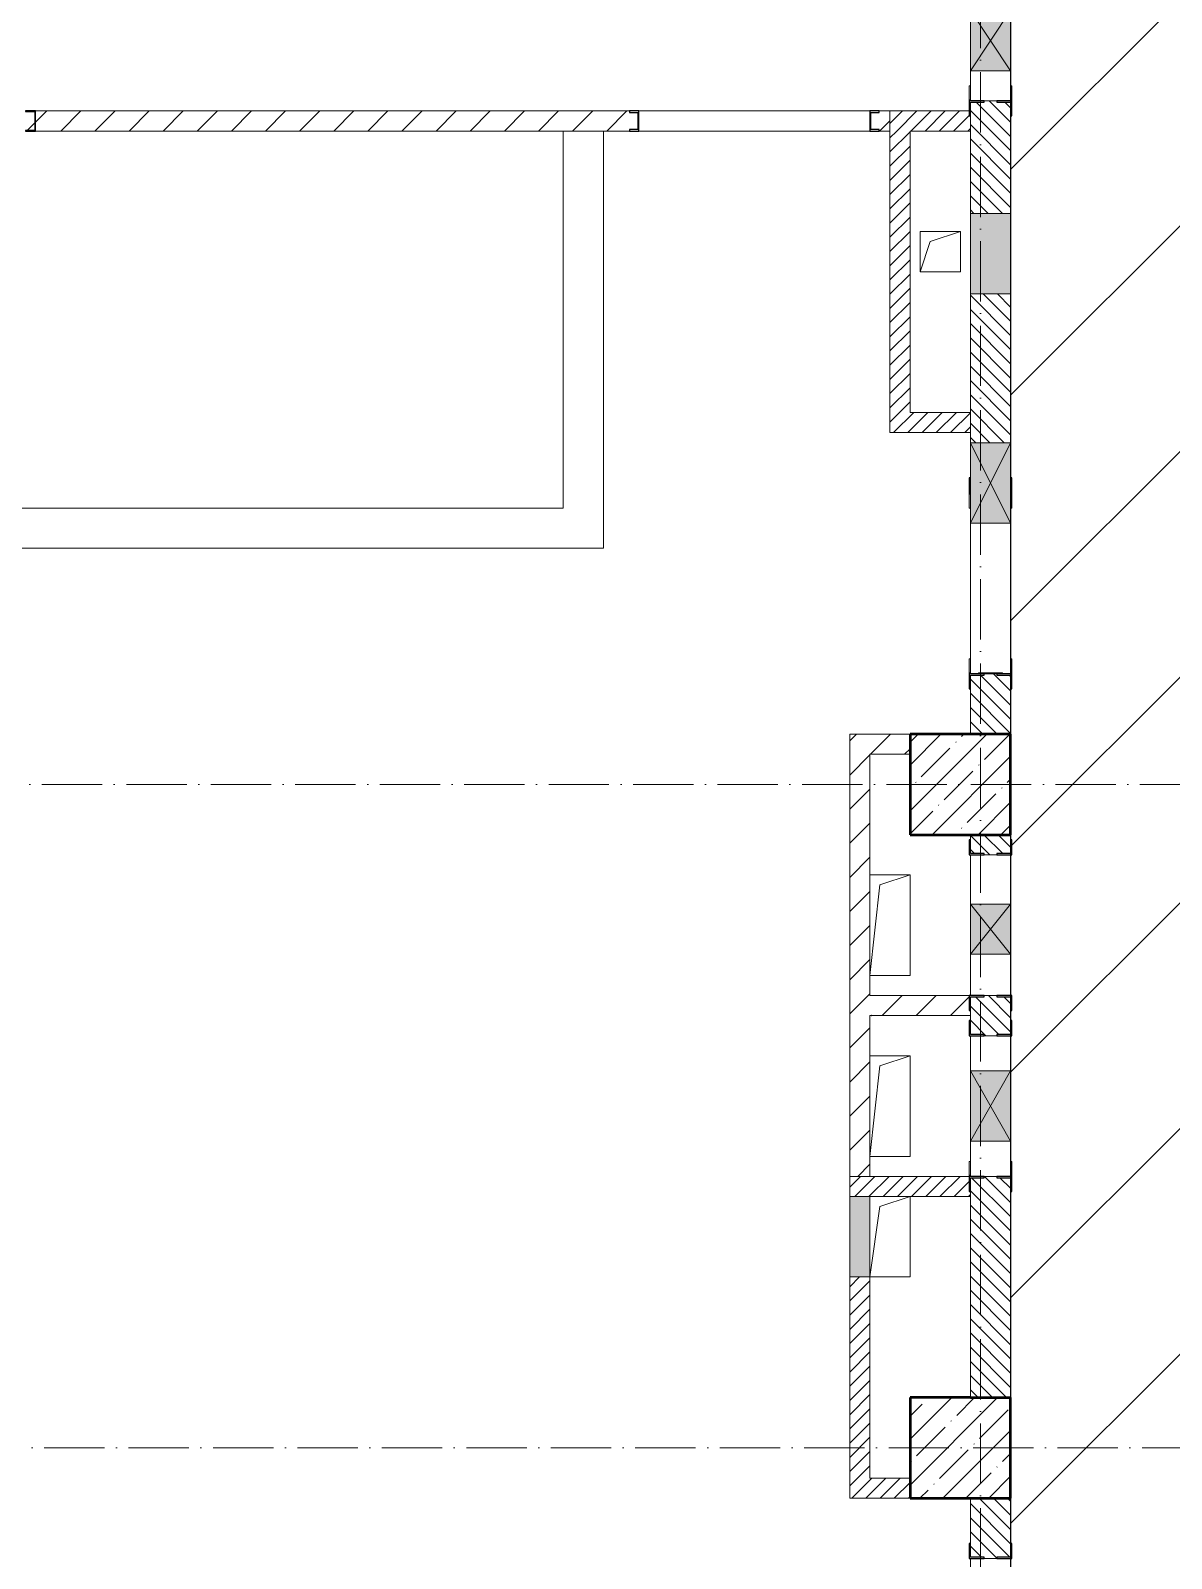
# Model space of a CAD drawing. Header units: millimetres. Extents: x 35697 to 388678, y -91946 to 171347.
# Drawn here: x 284496 to 290171, y -73232 to -65632 of the extents above; entities that cross this region are included whole.
import ezdxf

# ---------------------------------------------------------------- set-up
doc = ezdxf.new("R2010")
doc.units = ezdxf.units.MM
doc.linetypes.add('50_200_ШТРИХ_1Т_ш5_п1_п1_', pattern=[700, 500, -100, 0, -100])
for name, color, linetype, lineweight in [('2.1) ПГП окна 2.8 м', 5, 'Continuous', 30), ('A-DETL-GENF-OTLN', 7, 'Continuous', 9), ('A-FLOR-____-OTLN', 7, 'Continuous', 9), ('A-GENM-____-MCUT', 7, 'Continuous', 25), ('A-GENM-____-OTLN', 7, 'Continuous', 9), ('A-GENM-____-OTLN-1', 7, 'Continuous', 25), ('A-GLAZ-____-OTLN', 7, 'Continuous', 9), ('A-WALL-____-MCUT-2', 7, 'Continuous', 50), ('A-WALL-____-MCUT-3', 7, 'Continuous', 9), ('A-WALL-____-PATT-1', 7, 'Continuous', 9), ('A-WALL-FNSH-MCUT-1', 7, 'Continuous', 9), ('I-WALL-____-OTLN', 7, 'Continuous', 9), ('S-COLS-____-MCUT', 7, 'Continuous', 50), ('S-COLS-____-OTLN', 7, 'Continuous', 9), ('S-GRID-____-OTLN-1', 7, '50_200_ШТРИХ_1Т_ш5_п1_п1_', 9), ('стяжа', 7, 'Continuous', 30)]:
    doc.layers.add(name, color=color, linetype=linetype, lineweight=lineweight)
pattern_1 = [(135, (283770.707, -86863.456), (-35.35534, -35.35534), [])]
pattern_2 = [(45, (283770.71, -86863.46), (-84.8528, 84.8528), [])]
pattern_3 = [(45, (283770.707, -86863.456), (-35.35534, 35.35534), [])]

# ---------------------------------------------------------------- blocks, each defined once
blk = doc.blocks.new('BSC_Колонна _Прямоугольная - 500х500-V52-АР1_План отверстий 3 этажа в осях 1-64_А-ГГ')
at = {"layer": 'S-COLS-____-OTLN'}
h = blk.add_hatch(dxfattribs=at)
h.set_pattern_fill('FP_89', color=256, style=0, pattern_type=2)
h.set_pattern_definition([(45, (-5350, -17481.04), (-114.0493, 114.0493), []), (45, (-5235.95, -17481.04), (-114.0493, 114.0493), [201.613, -40.323, 3.353, -36.97])])
h.paths.add_polyline_path([(-250, -250), (250, -250), (250, 250), (-250, 250)], flags=0)
at = {"layer": 'S-COLS-____-MCUT'}
for p, q in [((250, 250), (-250, 250)), ((-250, 250), (-250, -250)), ((250, -250), (250, 250)), ((-250, -250), (250, -250))]:
    blk.add_line(p, q, dxfattribs=at)
blk = doc.blocks.new('154_Стойка_СКБ_Швеллер - СМ-2180_100-28318692-АР1_План отверстий 3 этажа в осях 1-64_А-ГГ')
at = {"layer": 'A-GENM-____-MCUT'}
for p, q in [((171, 50), (125, 50)), ((125, 50), (125, -50)), ((129.5, 42.4), (171, 42.4)), ((129.5, -42.4), (129.5, 42.4)), ((171, 42.4), (171, 50)), ((125, -50), (171, -50)), ((171, -42.4), (129.5, -42.4)), ((171, -50), (171, -42.4))]:
    blk.add_line(p, q, dxfattribs=at)
blk = doc.blocks.new('154_Фахверк_СКБ_Швеллер - Тип_100_3960-28318856-АР1_План отверстий 3 этажа в осях 1-64_А-ГГ')
at = {"layer": 'A-GENM-____-MCUT'}
for p, q in [((175, 50), (125, 50)), ((125, 50), (125, -50)), ((128, 47), (175, 47)), ((128, -47), (128, 47)), ((175, 47), (175, 50)), ((125, -50), (175, -50)), ((175, -47), (128, -47)), ((175, -50), (175, -47))]:
    blk.add_line(p, q, dxfattribs=at)
blk = doc.blocks.new('154_Стойка_СКБ_Уголок - СМ-2180_200-28268025-АР1_План отверстий 3 этажа в осях 1-64_А-ГГ')
at = {"layer": 'A-GENM-____-MCUT'}
for p, q in [((125, 156), (125, 81)), ((200, 156), (125, 156)), ((200, 150), (200, 156)), ((125, 81), (131, 81)), ((131, 81), (131, 150)), ((131, 150), (200, 150)), ((131, 19), (125, 19)), ((125, 19), (125, -56)), ((131, -50), (131, 19)), ((125, -56), (200, -56)), ((200, -50), (131, -50)), ((200, -56), (200, -50))]:
    blk.add_line(p, q, dxfattribs=at)
blk = doc.blocks.new('Фахверк_СКБ_Уголок - 200_3960_зеркало-28268689-АР1_План отверстий 3 этажа в осях 1-64_А-ГГ')
at = {"layer": 'A-GENM-____-MCUT'}
for p, q in [((200, 156), (125, 156)), ((125, 156), (125, 81)), ((200, 150), (200, 156)), ((125, 81), (131, 81)), ((131, 81), (131, 150)), ((131, 150), (200, 150)), ((131, 19), (125, 19)), ((125, 19), (125, -56)), ((131, -50), (131, 19)), ((125, -56), (200, -56)), ((200, -50), (131, -50)), ((200, -56), (200, -50))]:
    blk.add_line(p, q, dxfattribs=at)
blk = doc.blocks.new('Фахверк_СКБ_Уголок - 200_3960-28268576-АР1_План отверстий 3 этажа в осях 1-64_А-ГГ')
at = {"layer": 'A-GENM-____-MCUT'}
for p, q in [((200, 156), (125, 156)), ((125, 156), (125, 81)), ((200, 150), (200, 156)), ((125, 81), (131, 81)), ((131, 81), (131, 150)), ((131, 150), (200, 150)), ((131, 19), (125, 19)), ((125, 19), (125, -56)), ((131, -50), (131, 19)), ((125, -56), (200, -56)), ((200, -50), (131, -50)), ((200, -56), (200, -50))]:
    blk.add_line(p, q, dxfattribs=at)
blk = doc.blocks.new('Стойка_Влож_Уголок_Опорный - Уголок-28213941-АР1_План отверстий 3 этажа в осях 1-64_А-ГГ')
at = {"layer": 'A-GENM-____-OTLN'}
for p, q in [((-212, -6), (-212, 0)), ((0, 0), (0, -6)), ((-212, -75), (-212, -6)), ((-212, -6), (-206, -6)), ((-212, -75), (-206, -75)), ((-6, -6), (0, -6)), ((-6, -75), (0, -75)), ((0, -6), (0, -75))]:
    blk.add_line(p, q, dxfattribs=at)
blk = doc.blocks.new('154_Стойка_СКБ_Уголок - СМ-2480_200-28346303-АР1_План отверстий 3 этажа в осях 1-64_А-ГГ')
at = {"layer": 'A-GENM-____-MCUT'}
for p, q in [((125, 156), (125, 81)), ((200, 156), (125, 156)), ((200, 150), (200, 156)), ((125, 81), (131, 81)), ((131, 81), (131, 150)), ((131, 150), (200, 150)), ((131, 19), (125, 19)), ((125, 19), (125, -56)), ((131, -50), (131, 19)), ((125, -56), (200, -56)), ((200, -50), (131, -50)), ((200, -56), (200, -50))]:
    blk.add_line(p, q, dxfattribs=at)
blk = doc.blocks.new('Стойка_Влож_Полоса боковая - Полоса-28213942-АР1_План отверстий 3 этажа в осях 1-64_А-ГГ')
at = {"layer": 'A-GENM-____-OTLN'}
for p, q in [((-5, 60), (0, 60)), ((-5, -60), (-5, 60)), ((0, 31), (0, -31)), ((0, -60), (-5, -60))]:
    blk.add_line(p, q, dxfattribs=at)
blk = doc.blocks.new('154_Стойка_СКБ_Уголок - СМ-2480_200-V164-АР1_План отверстий 3 этажа в осях 1-64_А-ГГ')
at = {"layer": 'A-GENM-____-MCUT'}
for p, q in [((125, 156), (125, 150)), ((200, 156), (125, 156)), ((200, 150), (200, 156)), ((125, -50), (125, -56)), ((125, -56), (200, -56)), ((200, -56), (200, -50))]:
    blk.add_line(p, q, dxfattribs=at)
blk = doc.blocks.new('Фахверк_СКБ_Уголок - 200_3550-28267367-АР1_План отверстий 3 этажа в осях 1-64_А-ГГ')
at = {"layer": 'A-GENM-____-MCUT'}
for p, q in [((200, 156), (125, 156)), ((125, 156), (125, 81)), ((200, 150), (200, 156)), ((125, 81), (131, 81)), ((131, 81), (131, 150)), ((131, 150), (200, 150)), ((131, 19), (125, 19)), ((125, 19), (125, -56)), ((131, -50), (131, 19)), ((125, -56), (200, -56)), ((200, -50), (131, -50)), ((200, -56), (200, -50))]:
    blk.add_line(p, q, dxfattribs=at)
blk = doc.blocks.new('AR_Отверстие Ниша - Лючок-32404482-АР1_План отверстий 3 этажа в осях 1-64_А-ГГ')
at = {"layer": 'A-GLAZ-____-OTLN'}
blk.add_hatch(color=256, dxfattribs=at).paths.add_polyline_path([(-200, 100), (-200, -100), (200, -100), (200, 100)], flags=0)
for p, q in [((200, 100), (-200, 100)), ((-200, 100), (-200, -100)), ((200, -100), (200, 100)), ((-200, -100), (200, -100))]:
    blk.add_line(p, q, dxfattribs=at)
blk = doc.blocks.new('AR_Отверстие Ниша - Лючок-32403280-АР1_План отверстий 3 этажа в осях 1-64_А-ГГ')
at = {"layer": 'A-GLAZ-____-OTLN'}
blk.add_hatch(color=256, dxfattribs=at).paths.add_polyline_path([(200, -50), (200, 50), (-200, 50), (-200, -50)], flags=0)
for p, q in [((200, 50), (-200, 50)), ((-200, 50), (-200, -50)), ((200, -50), (200, 50)), ((-200, -50), (200, -50))]:
    blk.add_line(p, q, dxfattribs=at)
blk = doc.blocks.new('AR_Отверстие прямоугольное _в плите_ - AR_Отверстие прямоугольное _в плите_-30229458-АР1_План отверстий 3 этажа в осях 1-64_А-ГГ')
at = {"layer": 'A-GENM-____-OTLN'}
for p, q in [((100, 250), (-100, 250)), ((-50, 200), (100, 250)), ((100, -250), (100, 250)), ((-100, -250), (-50, 200)), ((-100, -250), (100, -250))]:
    blk.add_line(p, q, dxfattribs=at)
blk = doc.blocks.new('AR_Отверстие прямоугольное _в плите_ - AR_Отверстие прямоугольное _в плите_-30458127-АР1_План отверстий 3 этажа в осях 1-64_А-ГГ')
at = {"layer": 'A-GENM-____-OTLN'}
for p, q in [((100, 100), (-100, 100)), ((-100, 100), (-100, -100)), ((-50, 50), (100, 100)), ((100, -100), (100, 100)), ((-100, -100), (-50, 50)), ((-100, -100), (100, -100))]:
    blk.add_line(p, q, dxfattribs=at)
blk = doc.blocks.new('AR_Отверстие прямоугольное _в плите_ - AR_Отверстие прямоугольное _в плите_-30229368-АР1_План отверстий 3 этажа в осях 1-64_А-ГГ')
at = {"layer": 'A-GENM-____-OTLN'}
for p, q in [((-50, 150), (100, 200)), ((100, -200), (100, 200)), ((-100, -200), (-50, 150)), ((-100, -200), (100, -200))]:
    blk.add_line(p, q, dxfattribs=at)
blk = doc.blocks.new('AR_Отверстие прямоугольное _в стене_ - AR_Отверстие прямоугольное _в стене__ЭОМ-36412645-АР1_План отверстий 3 этажа в осях 1-64_А-ГГ')
at = {"layer": 'A-GLAZ-____-OTLN'}
blk.add_hatch(color=256, dxfattribs=at).paths.add_polyline_path([(-175, -100), (175, -100), (175, 100), (-175, 100)], flags=0)
at = {"layer": 'A-DETL-GENF-OTLN'}
for p, q in [((-175, -100), (-175, 100)), ((-175, 100), (175, 100)), ((175, 100), (-175, -100)), ((-175, 100), (175, -100)), ((175, 100), (-175, 100)), ((-175, 100), (-175, -100)), ((175, 100), (175, -100)), ((175, -100), (175, 100)), ((175, -100), (-175, -100)), ((-175, -100), (175, -100))]:
    blk.add_line(p, q, dxfattribs=at)
blk = doc.blocks.new('AR_Отверстие прямоугольное _в стене__БезПР - AR_Отверстие прямоугольное _в стене__БезПР-36392898-АР1_План отверстий 3 этажа в осях 1-64_А-ГГ')
at = {"layer": 'A-GLAZ-____-OTLN'}
blk.add_hatch(color=256, dxfattribs=at).paths.add_polyline_path([(-125, -100), (125, -100), (125, 100), (-125, 100)], flags=0)
at = {"layer": 'A-DETL-GENF-OTLN'}
for p, q in [((-125, -100), (-125, 100)), ((-125, 100), (125, 100)), ((125, 100), (-125, -100)), ((-125, 100), (125, -100)), ((125, 100), (-125, 100)), ((-125, 100), (-125, -100)), ((125, 100), (125, -100)), ((125, -100), (125, 100)), ((125, -100), (-125, -100)), ((-125, -100), (125, -100))]:
    blk.add_line(p, q, dxfattribs=at)
blk = doc.blocks.new('AR_Отверстие прямоугольное _в стене__БезПР - AR_Отверстие прямоугольное _в стене__БезПР-36428632-АР1_План отверстий 3 этажа в осях 1-64_А-ГГ')
at = {"layer": 'A-GLAZ-____-OTLN'}
blk.add_hatch(color=256, dxfattribs=at).paths.add_polyline_path([(-200, -100), (200, -100), (200, 100), (-200, 100)], flags=0)
at = {"layer": 'A-DETL-GENF-OTLN'}
for p, q in [((-200, -100), (-200, 100)), ((-200, 100), (200, 100)), ((200, 100), (-200, -100)), ((-200, 100), (200, -100)), ((200, 100), (-200, 100)), ((-200, 100), (-200, -100)), ((200, 100), (200, -100)), ((200, -100), (200, 100)), ((200, -100), (-200, -100)), ((-200, -100), (200, -100))]:
    blk.add_line(p, q, dxfattribs=at)
at = {"layer": 'A-GLAZ-____-OTLN'}
blk.add_line((200, 100), (-200, 100), dxfattribs=at)
blk = doc.blocks.new('AR_Отверстие прямоугольное _в стене__БезПР - AR_Отверстие прямоугольное _в стене__БезПР-36899507-АР1_План отверстий 3 этажа в осях 1-64_А-ГГ')
at = {"layer": 'A-GLAZ-____-OTLN'}
blk.add_hatch(color=256, dxfattribs=at).paths.add_polyline_path([(150, -100), (150, 100), (-150, 100), (-150, -100)], flags=0)
at = {"layer": 'A-DETL-GENF-OTLN'}
for p, q in [((-150, -100), (-150, 100)), ((-150, 100), (150, 100)), ((150, 100), (-150, -100)), ((-150, 100), (150, -100)), ((150, 100), (-150, 100)), ((-150, 100), (-150, -100)), ((150, 100), (150, -100)), ((150, -100), (150, 100)), ((150, -100), (-150, -100)), ((-150, -100), (150, -100))]:
    blk.add_line(p, q, dxfattribs=at)
at = {"layer": 'A-GLAZ-____-OTLN'}
blk.add_line((150, 100), (-150, 100), dxfattribs=at)
blk = doc.blocks.new('3эт')
at = {"layer": 'S-GRID-____-OTLN-1', "color": 251, "ltscale": 0.6, "true_color": 0x636466}
for p, q in [((289220.7, -91346.1), (289220.7, -36982.5)), ((310478.4, -69382.4), (279101.9, -69382.4)), ((279101.9, -72682.4), (310478.4, -72682.4))]:
    blk.add_line(p, q, dxfattribs=at)

msp = doc.modelspace()

# ---------------------------------------------------------------- hatches: boundary and pattern name
at = {"layer": '2.1) ПГП окна 2.8 м'}
h = msp.add_hatch(dxfattribs=at)
h.set_pattern_fill('ANSI31', color=5, scale=250)
h.set_pattern_definition([(45, (289370.7, -39382.4), (-561.266, 561.266), [])])
h.paths.add_polyline_path([(297664.7, -55157.4), (297670.7, -54132.4), (293870.7, -54132.4), (293870.7, -54632.4), (293370.7, -54632.4), (293370.7, -56532.4), (297670.7, -56532.4), (297670.7, -56457.4), (297664.7, -56457.4), (297664.7, -56382.4), (297667.8, -55232.4), (297664.7, -55232.4)])
h.paths.add_polyline_path([(293870.7, -54132.4), (297670.7, -54132.4), (297670.7, -53832.4), (295474.9, -45482.4), (293870.7, -45482.4)])
h.paths.add_polyline_path([(298370.7, -41232.4), (298120.7, -41232.4), (298120.7, -39632.4), (297870.7, -39632.4), (297870.7, -39382.4), (293870.7, -39382.4), (293870.7, -45482.4), (295474.9, -45482.4), (297670.7, -53832.4), (298370.7, -53832.4), (298370.7, -50232.4), (297770.7, -50232.4), (297770.7, -49032.4), (298370.7, -49032.4), (298370.7, -47182.4), (297770.7, -47182.4), (297770.7, -45682.4), (298120.7, -45682.4), (298370.7, -45682.4)])
h.paths.add_polyline_path([(297670.7, -47682.4), (297770.7, -47682.4), (297770.7, -48132.4), (297670.7, -48132.4), (297670.7, -48632.4), (297670.7, -50232.4), (297670.9, -50235.4), (297767.7, -50235.4), (297767.7, -50282.4), (297770.7, -50282.4), (297770.7, -50832.4), (297770.7, -51832.4), (297670.7, -51832.4), (297670.7, -50832.4), (297670.7, -50282.4), (297670.7, -50232.4), (297670.7, -48632.4), (297670.7, -48132.4)], flags=16)
h.paths.add_polyline_path([(297670.7, -47682.4), (297720.7, -47907.4), (297670.7, -48132.4)], flags=0)
h.paths.add_polyline_path([(298120.7, -43882.4), (298120.7, -43432.4), (298120.7, -43032.4), (298320.7, -43032.4), (298320.7, -43432.4), (298320.7, -43882.4), (298320.7, -44382.4), (298326.7, -44382.4), (298326.7, -44457.4), (298326.7, -44532.4), (298320.7, -44562.4), (298320.7, -44532.4), (298251.7, -44532.4), (298189.7, -44532.4), (298120.7, -44532.4), (298120.7, -45357.4), (298120.7, -45426.4), (298189.7, -45426.4), (298251.7, -45427.4), (298251.7, -45426.4), (298320.7, -45426.4), (298320.7, -45357.4), (298326.7, -45357.4), (298326.7, -45432.4), (298326.7, -45507.4), (298320.7, -45507.4), (298320.7, -45438.4), (298251.7, -45438.4), (298217.9, -45432.4), (298189.7, -45432.4), (298114.7, -45432.4), (298114.7, -45357.4), (298120.7, -44532.4), (298114.7, -44532.4), (298114.7, -44457.4), (298114.7, -44382.4)], flags=16)
h.paths.add_polyline_path([(298114.7, -44382.4), (298189.7, -44382.4), (298251.7, -44382.4), (298320.7, -44388.4), (298251.7, -44388.4), (298189.7, -44382.4), (298189.7, -44388.4), (298120.7, -44388.4)], flags=0)
h.paths.add_polyline_path([(297670.7, -50832.4), (297770.7, -50832.4), (297770.7, -51832.4), (297670.7, -51832.4)], flags=0)
h.paths.add_polyline_path([(293340.4, -45482.4), (293340.4, -54132.4), (293870.7, -54132.4), (293870.7, -45482.4)])
h.paths.add_polyline_path([(293340.4, -45482.4), (289370.7, -45482.4), (289370.7, -77332.4), (293340.4, -77332.4), (293340.4, -67982.4), (292870.7, -67982.4), (292870.7, -67782.4), (293340.4, -67782.4), (293340.4, -63832.4), (292870.7, -63832.4), (292870.7, -62882.4), (292670.7, -62882.4), (292670.7, -62632.4), (292870.7, -62632.4), (292870.7, -61932.7), (293340.4, -61932.7), (293340.4, -61232.4), (292870.7, -61232.4), (292870.7, -60632.4), (293340.4, -60632.4)])
h.paths.add_polyline_path([(292670.7, -60632.4), (292770.7, -60632.4), (292770.7, -61232.4), (292770.7, -61982.4), (292770.7, -62582.4), (292670.7, -62582.4), (292670.7, -61982.4), (292670.7, -61232.4)], flags=16)
h.paths.add_polyline_path([(292670.7, -60632.4), (292770.7, -60632.4), (292770.7, -61232.4), (292670.7, -61232.4)], flags=0)
h.paths.add_polyline_path([(292670.7, -61982.4), (292770.7, -61982.4), (292770.7, -62582.4), (292670.7, -62582.4)], flags=0)
h.paths.add_polyline_path([(292670.7, -63032.4), (292770.7, -63032.4), (292770.7, -63632.4), (292670.7, -63632.4)], flags=16)
h.paths.add_polyline_path([(292770.7, -66532.4), (292773.7, -66532.4), (292773.7, -66579.4), (292867.7, -66579.4), (292867.7, -66532.4), (292870.7, -66532.4), (292870.7, -66582.4), (292870.7, -67682.4), (292770.7, -67682.4), (292770.7, -68097.4), (292870.7, -68097.4), (292870.7, -68247.4), (292770.7, -68247.4), (292770.7, -68586.4), (292778.3, -68586.4), (292778.3, -68627.9), (292863.1, -68627.9), (292863.1, -68586.4), (292870.7, -68586.4), (292870.7, -68632.4), (292870.7, -69332.4), (292870.7, -69378.4), (292863.1, -69378.4), (292863.1, -69336.9), (292778.3, -69336.9), (292778.3, -69378.4), (292770.7, -69632.4), (292770.7, -69378.4), (292770.7, -69332.4), (292770.7, -68632.4), (292770.7, -68586.4), (292770.7, -68247.4), (292770.7, -68097.4), (292770.7, -67682.4), (292770.7, -66582.4)], flags=16)
h.paths.add_polyline_path([(292770.7, -66582.4), (292870.7, -66582.4), (292870.7, -67682.4), (292770.7, -67682.4)], flags=0)
h.paths.add_polyline_path([(293949.8, -53466.1), (295539.5, -53466.1), (295539.5, -52266.1), (293949.8, -52266.1)], flags=24)
h = msp.add_hatch(dxfattribs=at)
h.set_pattern_fill('ANSI31', color=5, scale=250)
h.paths.add_polyline_path([(302800.7, -42418.4), (302800.7, -42422.4), (302820.7, -42782.4), (302820.7, -42422.4), (302817.7, -42418.4)])
h.paths.add_polyline_path([(301622.2, -42036.4), (301622.2, -42066.4), (301632.2, -42066.4), (301830.7, -42036.4)])
h.paths.add_polyline_path([(302182.7, -41582.4), (302182.7, -42382.4), (302150.7, -42382.4), (302150.7, -41582.4)])
h.paths.add_polyline_path([(302502.7, -41542.4), (302502.7, -41546.4), (302520.7, -41546.4), (302520.7, -41542.4)])
h.paths.add_polyline_path([(302480.7, -41546.4), (302474.7, -41546.4), (302474.7, -41574.4), (302480.7, -41574.4)])
h.paths.add_polyline_path([(302630.7, -42390.4), (302502.7, -42390.4), (302480.7, -42412.4), (302480.7, -42422.4), (302520.7, -42422.4)])
h.paths.add_polyline_path([(302355, -41574.4), (302470.7, -41574.4), (302480.7, -41582.4), (302470.7, -41582.4)])
h.paths.add_polyline_path([(293870.7, -48132.4), (293870.7, -48632.4), (293370.7, -48632.4), (293370.7, -48132.4)])
h.paths.add_polyline_path([(302790.7, -41582.4), (302800.7, -41582.4), (302800.7, -41574.4), (302790.7, -41574.4)])
h.paths.add_polyline_path([(302634.7, -41582.4), (302634.7, -42382.4), (302630.7, -42422.4), (302630.7, -42382.4)])
h.paths.add_polyline_path([(303114.7, -41582.4), (303120.7, -41582.4), (303120.7, -41574.4), (303114.7, -41574.4)], flags=17)
h.paths.add_polyline_path([(303110.7, -42382.4), (303110.7, -41582.4), (303111.9, -41542.4), (303110.7, -41542.4), (303110.7, -42382.4), (303120.7, -42782.4), (303120.7, -42422.4), (303120.2, -42382.4)])
h.paths.add_polyline_path([(289370.7, -52826.4), (289376.7, -52832.4), (289376.7, -52757.4), (289370.7, -52757.4)])
h.paths.add_polyline_path([(293870.7, -54132.4), (293870.7, -54632.4), (293370.7, -54632.4), (293370.7, -54132.4)])
h.paths.add_polyline_path([(297670.7, -56388.4), (297664.7, -56382.4), (297664.7, -56457.4), (297670.7, -56457.4)])
h.paths.add_polyline_path([(289170.7, -70507.4), (289164.7, -70507.4), (288670.7, -70532.4), (289170.7, -70532.4)])
h.paths.add_polyline_path([(298213.1, -58336.4), (298213.1, -58377.9), (298220.7, -58382.4), (298220.7, -58336.4)])
h.paths.add_polyline_path([(298220.7, -63632.4), (298220.7, -63832.4), (298220.7, -64332.4), (297520.7, -64332.4), (297520.7, -63832.4), (297520.7, -63632.4), (297670.7, -63632.4), (298070.7, -63632.4)])
h.paths.add_polyline_path([(298208.2, -63644.9), (298208.2, -63832.4), (297533.2, -63832.4), (297533.2, -63644.9), (297670.7, -63644.9), (297670.7, -63707.4), (298070.7, -63707.4), (298070.7, -63644.9)], flags=16)
h.paths.add_polyline_path([(307020.7, -60632.4), (307020.7, -60732.4), (306820.7, -60732.4), (306820.7, -60661)])
h.paths.add_polyline_path([(298220.7, -69132.4), (298220.7, -69632.4), (297520.7, -69632.4), (297520.7, -69132.4)])
h.paths.add_polyline_path([(298220.7, -72432.4), (298220.7, -72932.4), (297520.7, -72932.4), (297520.7, -72432.4)])
h.paths.add_polyline_path([(293949.8, -53466.1), (295539.5, -53466.1), (295539.5, -52266.1), (293949.8, -52266.1)], flags=9)
h.paths.add_polyline_path([(294786, -59655.5), (296375.7, -59655.5), (296375.7, -58455.5), (294786, -58455.5)], flags=9)
h.paths.add_polyline_path([(301150.5, -66260.4), (302808.8, -66260.4), (302808.8, -65060.4), (301150.5, -65060.4)], flags=9)
at = {"layer": 'A-WALL-____-PATT-1'}
h = msp.add_hatch(dxfattribs=at)
h.set_pattern_fill('FP_6', color=256, style=0, pattern_type=2)
h.set_pattern_definition(pattern_1)
h.paths.add_polyline_path([(289370.7, -69132.4), (289370.7, -68838.4), (289301.7, -68838.4), (289301.7, -68832.4), (289239.7, -68832.4), (289239.7, -68838.4), (289170.7, -68838.4), (289170.7, -69132.4)], flags=0)
h.paths.add_polyline_path([(289345.1, -67682.4), (289370.7, -67682.4), (289370.7, -66942.4), (289170.7, -66942.4), (289170.7, -67682.4)], flags=0)
h.paths.add_polyline_path([(289370.7, -66542.4), (289370.7, -65988.4), (289301.7, -65988.4), (289301.7, -65982.4), (289239.7, -65982.4), (289239.7, -65988.4), (289170.7, -65988.4), (289170.7, -66542.4), (289239.7, -66542.4)], flags=0)
h.paths.add_polyline_path([(289301.7, -64832.4), (289301.7, -64826.4), (289370.7, -64826.4), (289370.7, -63632.4), (289170.7, -63632.4), (289170.7, -64826.4), (289239.7, -64826.4), (289239.7, -64832.4)], flags=0)
h = msp.add_hatch(dxfattribs=at)
h.set_pattern_fill('FP_4', color=256, style=0, pattern_type=2)
h.set_pattern_definition(pattern_2)
h.paths.add_polyline_path([(288770.7, -66132.4), (288770.7, -66032.4), (288716.7, -66032.4), (288716.7, -66040), (288675.2, -66040), (288675.2, -66124.8), (288716.7, -66124.8), (288716.7, -66132.4)], flags=0)
h.paths.add_polyline_path([(287292, -66132.4), (287474.7, -66131.6), (287474.7, -66124.8), (287516.2, -66124.8), (287516.2, -66040), (287474.7, -66040), (287474.7, -66032.4), (284520.7, -66032.4), (284520.7, -66132.4)], flags=0)
h.paths.add_polyline_path([(283757, -66132.4), (284470.7, -66132.4), (284470.7, -66129.4), (284517.7, -66129.4), (284517.7, -66035.4), (284470.7, -66035.4), (284470.7, -66032.4), (281570.7, -66032.4), (281570.7, -66132.4), (281989.6, -66132.4)], flags=0)
h = msp.add_hatch(dxfattribs=at)
h.set_pattern_fill('FP_5', color=256, style=0, pattern_type=2)
h.set_pattern_definition(pattern_3)
h.paths.add_polyline_path([(289164.7, -66132.4), (289170.7, -66132.4), (289170.7, -66057.4), (289164.7, -66057.4), (289164.7, -66032.4), (288770.7, -66032.4), (288770.7, -66132.4), (289059.4, -66132.4)], flags=0)
h = msp.add_hatch(dxfattribs=at)
h.set_pattern_fill('FP_5', color=256, style=0, pattern_type=2)
h.set_pattern_definition(pattern_3)
h.paths.add_polyline_path([(288870.7, -67532.4), (288870.7, -66132.4), (288770.7, -66132.4), (288770.7, -67532.4)], flags=0)
h = msp.add_hatch(dxfattribs=at)
h.set_pattern_fill('FP_5', color=256, style=0, pattern_type=2)
h.set_pattern_definition(pattern_3)
h.paths.add_polyline_path([(289170.7, -67632.4), (289170.7, -67532.4), (288770.7, -67532.4), (288770.7, -67632.4), (289059.4, -67632.4)], flags=0)
h = msp.add_hatch(dxfattribs=at)
h.set_pattern_fill('FP_4', color=256, style=0, pattern_type=2)
h.set_pattern_definition(pattern_2)
h.paths.add_polyline_path([(288570.7, -71332.4), (288670.7, -71332.4), (288670.7, -69132.4), (288570.7, -69132.4), (288570.7, -70648.9)], flags=0)
h = msp.add_hatch(dxfattribs=at)
h.set_pattern_fill('FP_4', color=256, style=0, pattern_type=2)
h.set_pattern_definition(pattern_2)
h.paths.add_polyline_path([(288870.7, -69232.4), (288870.7, -69132.4), (288670.7, -69132.4), (288670.7, -69232.4)], flags=0)
h = msp.add_hatch(dxfattribs=at)
h.set_pattern_fill('FP_6', color=256, style=0, pattern_type=2)
h.set_pattern_definition(pattern_1)
h.paths.add_polyline_path([(289170.7, -72432.4), (289370.7, -72432.4), (289369.6, -71338.4), (289301.7, -71338.4), (289301.7, -71332.4), (289239.7, -71332.4), (289239.7, -71338.4), (289170.7, -71338.4), (289170.7, -72368.9)], flags=0)
h.paths.add_polyline_path([(289239.7, -70632.4), (289301.7, -70632.4), (289301.7, -70626.4), (289370.7, -70626.4), (289370.7, -70438.4), (289301.7, -70438.4), (289301.7, -70432.4), (289239.7, -70432.4), (289239.7, -70438.4), (289170.7, -70438.4), (289170.7, -70626.4), (289239.7, -70626.4)], flags=0)
h.paths.add_polyline_path([(289239.7, -69732.4), (289301.7, -69732.4), (289301.7, -69726.4), (289370.7, -69726.4), (289370.7, -69632.4), (289170.7, -69632.4), (289170.7, -69726.4), (289239.7, -69726.4)], flags=0)
h = msp.add_hatch(dxfattribs=at)
h.set_pattern_fill('FP_4', color=256, style=0, pattern_type=2)
h.set_pattern_definition(pattern_2)
h.paths.add_polyline_path([(289162.5, -70532.4), (289170.7, -70532.4), (289170.7, -70507.4), (289164.7, -70507.4), (289164.7, -70432.4), (288670.7, -70432.4), (288670.7, -70532.4), (289059.4, -70532.4)], flags=0)
h = msp.add_hatch(dxfattribs=at)
h.set_pattern_fill('FP_5', color=256, style=0, pattern_type=2)
h.set_pattern_definition(pattern_3)
h.paths.add_polyline_path([(289162.5, -71432.4), (289170.7, -71432.4), (289170.7, -71407.4), (289164.7, -71407.4), (289164.7, -71332.4), (288570.7, -71332.4), (288570.7, -71432.4), (289059.4, -71432.4)], flags=0)
h = msp.add_hatch(dxfattribs=at)
h.set_pattern_fill('FP_5', color=256, style=0, pattern_type=2)
h.set_pattern_definition(pattern_3)
h.paths.add_polyline_path([(288570.7, -72832.4), (288670.7, -72832.4), (288670.7, -71832.4), (288570.7, -71832.4), (288570.7, -72368.9)], flags=0)
h = msp.add_hatch(dxfattribs=at)
h.set_pattern_fill('FP_5', color=256, style=0, pattern_type=2)
h.set_pattern_definition(pattern_3)
h.paths.add_polyline_path([(288870.7, -72932.4), (288870.7, -72832.4), (288570.7, -72832.4), (288570.7, -72932.4)], flags=0)
h = msp.add_hatch(dxfattribs=at)
h.set_pattern_fill('FP_6', color=256, style=0, pattern_type=2)
h.set_pattern_definition(pattern_1)
h.paths.add_polyline_path([(289301.7, -76132.4), (289301.7, -76126.4), (289370.7, -76126.4), (289370.7, -75938.4), (289301.7, -75938.4), (289301.7, -75932.4), (289239.7, -75932.4), (289239.7, -75938.4), (289170.7, -75938.4), (289170.7, -76126.4), (289239.7, -76126.4), (289239.7, -76132.4)], flags=0)
h.paths.add_polyline_path([(289239.7, -75232.4), (289301.7, -75232.4), (289301.7, -75226.4), (289370.7, -75226.4), (289370.7, -74938.4), (289301.7, -74938.4), (289301.7, -74932.4), (289239.7, -74932.4), (289239.7, -74938.4), (289170.7, -74938.4), (289170.7, -75226.4), (289239.7, -75226.4)], flags=0)
h.paths.add_polyline_path([(289239.7, -73232.4), (289301.7, -73232.4), (289301.7, -73226.4), (289370.7, -73226.4), (289370.7, -72932.4), (289170.7, -72932.4), (289170.7, -73226.4), (289239.7, -73226.4)], flags=0)
at = {"layer": 'S-COLS-____-OTLN'}
h = msp.add_hatch(dxfattribs=at)
h.set_pattern_fill('FP_38', color=256, style=0, pattern_type=2)
h.set_pattern_definition([(45, (283770.7, -86863.46), (-114.0493, 114.0493), []), (45, (283884.76, -86863.46), (-114.0493, 114.0493), [201.612, -40.322, 3.353, -36.97])])
h.paths.add_polyline_path([(288870.7, -72932.4), (289370.7, -72932.4), (289370.7, -72432.4), (288870.7, -72432.4)], flags=0)

# ---------------------------------------------------------------- linework, layer by layer
msp.add_lwpolyline([(289370.7, -77332.4), (293340.4, -77332.4), (293340.4, -45482.4), (289370.7, -45482.4)], close=True)
at = {"layer": 'A-FLOR-____-OTLN'}
for p, q in [((288920.7, -66632.4), (289120.7, -66632.4)), ((288920.7, -66832.4), (288920.7, -66632.4)), ((289120.7, -66632.4), (289120.7, -66832.4)), ((289120.7, -66832.4), (288920.7, -66832.4)), ((288670.7, -69832.4), (288870.7, -69832.4)), ((288870.7, -69832.4), (288870.7, -70332.4)), ((288870.7, -70332.4), (288670.7, -70332.4)), ((288670.7, -70732.6), (288870.7, -70732.6)), ((288870.7, -70732.6), (288870.7, -71232.6)), ((288870.7, -71232.6), (288670.7, -71232.6)), ((288870.7, -71432.4), (288870.7, -71832.4)), ((288870.7, -71832.4), (288670.7, -71832.4))]:
    msp.add_line(p, q, dxfattribs=at)
at = {"layer": 'A-WALL-____-MCUT-2'}
msp.add_line((289170.7, -72432.4), (289370.7, -72432.4), dxfattribs=at)
at = {"layer": 'A-WALL-____-MCUT-3'}
for p, q in [((289301.7, -65982.4), (289239.7, -65982.4)), ((289170.7, -66057.4), (289170.7, -66542.4)), ((289370.7, -66542.4), (289370.7, -66057.4)), ((289170.7, -66942.4), (289170.7, -67682.4)), ((289370.7, -67682.4), (289370.7, -66942.4)), ((289170.7, -68907.4), (289170.7, -69132.4)), ((289370.7, -69132.4), (289370.7, -68907.4)), ((289170.7, -69632.4), (289170.7, -69657.4)), ((289370.7, -69657.4), (289370.7, -69632.4)), ((289239.7, -69732.4), (289301.7, -69732.4)), ((289301.7, -70432.4), (289239.7, -70432.4)), ((289170.7, -70507.4), (289170.7, -70557.4)), ((289370.7, -70557.4), (289370.7, -70507.4)), ((289239.7, -70632.4), (289301.7, -70632.4)), ((289301.7, -71332.4), (289239.7, -71332.4)), ((289170.7, -71407.4), (289170.7, -72432.4)), ((289370.7, -72432.4), (289370.7, -71407.4)), ((289370.7, -72932.4), (289170.7, -72932.4)), ((289170.7, -72932.4), (289170.7, -73157.4)), ((289370.7, -73157.4), (289370.7, -72932.4)), ((289239.7, -73232.4), (289301.7, -73232.4))]:
    msp.add_line(p, q, dxfattribs=at)
at = {"layer": 'A-WALL-FNSH-MCUT-1'}
for p, q in [((287474.7, -66032.4), (284520.7, -66032.4)), ((289164.7, -66032.4), (288716.7, -66032.4)), ((288770.7, -66032.4), (288770.7, -67632.4)), ((284520.7, -66132.4), (287474.7, -66132.4)), ((288716.7, -66132.4), (288770.7, -66132.4)), ((288870.7, -67532.4), (288870.7, -66132.4)), ((288870.7, -66132.4), (289170.7, -66132.4)), ((289170.7, -67532.4), (288870.7, -67532.4)), ((288770.7, -67632.4), (289170.7, -67632.4)), ((288570.7, -69132.4), (288570.7, -71432.4)), ((288870.7, -69132.4), (288570.7, -69132.4)), ((288670.7, -70432.4), (288670.7, -69232.4)), ((288670.7, -69232.4), (288870.7, -69232.4)), ((289164.7, -70432.4), (288670.7, -70432.4)), ((288670.7, -70532.4), (289170.7, -70532.4)), ((288670.7, -71332.4), (288670.7, -70532.4)), ((289164.7, -71332.4), (288570.7, -71332.4)), ((288670.7, -71432.4), (289170.7, -71432.4)), ((288570.7, -71832.4), (288570.7, -72932.4)), ((288670.7, -72832.4), (288670.7, -71832.4)), ((288870.7, -72832.4), (288670.7, -72832.4)), ((288870.7, -72932.4), (288870.7, -72832.4)), ((288570.7, -72932.4), (288870.7, -72932.4))]:
    msp.add_line(p, q, dxfattribs=at)
at = {"layer": 'I-WALL-____-OTLN'}
for p, q in [((289170.7, -65982.4), (289170.7, -65832.4)), ((289370.7, -65832.4), (289370.7, -65982.4)), ((287520.7, -66032.4), (288670.7, -66032.4)), ((287145.7, -68007.4), (287145.7, -66132.4)), ((287345.7, -66132.4), (287345.7, -68207.4)), ((288670.7, -66132.4), (287520.7, -66132.4)), ((282170.7, -68007.4), (287145.7, -68007.4)), ((289170.7, -68832.4), (289170.7, -68082.4)), ((287345.7, -68207.4), (281970.7, -68207.4)), ((289370.7, -68802.4), (289370.7, -68832.4)), ((289170.7, -69977.4), (289170.7, -69732.4)), ((289370.7, -69732.4), (289370.7, -69977.4)), ((289170.7, -70432.4), (289170.7, -70227.4)), ((289370.7, -70227.4), (289370.7, -70432.4)), ((289170.7, -70807.4), (289170.7, -70632.4)), ((289370.7, -70632.4), (289370.7, -70807.4)), ((289170.7, -71332.4), (289170.7, -71157.4)), ((289370.7, -71157.4), (289370.7, -71332.4)), ((289170.7, -74932.4), (289170.7, -73232.4)), ((289370.7, -73232.4), (289370.7, -74932.4))]:
    msp.add_line(p, q, dxfattribs=at)
at = {"layer": 'S-COLS-____-MCUT'}
for p, q in [((289170.7, -72432.4), (288870.7, -72432.4)), ((288870.7, -72432.4), (288870.7, -72932.4)), ((289370.7, -72932.4), (289370.7, -72432.4)), ((288870.7, -72932.4), (289370.7, -72932.4))]:
    msp.add_line(p, q, dxfattribs=at)
at = {"layer": 'S-COLS-____-OTLN'}
msp.add_line((289370.7, -72432.4), (289170.7, -72432.4), dxfattribs=at)

# ---------------------------------------------------------------- block references
at = {"layer": 'A-GENM-____-OTLN'}
for name, p, rotation in [('Стойка_Влож_Уголок_Опорный - Уголок-28213941-АР1_План отверстий 3 этажа в осях 1-64_А-ГГ', (289164.7, -65982.4), 180), ('Стойка_Влож_Уголок_Опорный - Уголок-28213941-АР1_План отверстий 3 этажа в осях 1-64_А-ГГ', (289164.7, -68832.4), 180), ('Стойка_Влож_Полоса боковая - Полоса-28213942-АР1_План отверстий 3 этажа в осях 1-64_А-ГГ', (289270.7, -68832.4), 269.9999999999999), ('Стойка_Влож_Уголок_Опорный - Уголок-28213941-АР1_План отверстий 3 этажа в осях 1-64_А-ГГ', (289164.7, -71332.4), 180)]:
    msp.add_blockref(name, p, dxfattribs=dict(at, rotation=rotation))
for name, p in [('AR_Отверстие прямоугольное _в плите_ - AR_Отверстие прямоугольное _в плите_-30458127-АР1_План отверстий 3 этажа в осях 1-64_А-ГГ', (289020.7, -66732.4)), ('Стойка_Влож_Уголок_Опорный - Уголок-28213941-АР1_План отверстий 3 этажа в осях 1-64_А-ГГ', (289376.7, -67932.4)), ('AR_Отверстие прямоугольное _в плите_ - AR_Отверстие прямоугольное _в плите_-30229458-АР1_План отверстий 3 этажа в осях 1-64_А-ГГ', (288770.7, -70082.4)), ('AR_Отверстие прямоугольное _в плите_ - AR_Отверстие прямоугольное _в плите_-30229458-АР1_План отверстий 3 этажа в осях 1-64_А-ГГ', (288770.7, -70982.6)), ('AR_Отверстие прямоугольное _в плите_ - AR_Отверстие прямоугольное _в плите_-30229368-АР1_План отверстий 3 этажа в осях 1-64_А-ГГ', (288770.7, -71632.4))]:
    msp.add_blockref(name, p, dxfattribs=at)
at = {"layer": 'A-GENM-____-OTLN-1'}
for name, p, rotation in [('154_Фахверк_СКБ_Швеллер - Тип_100_3960-28318856-АР1_План отверстий 3 этажа в осях 1-64_А-ГГ', (284645.7, -66082.4), 180), ('154_Стойка_СКБ_Швеллер - СМ-2180_100-28318692-АР1_План отверстий 3 этажа в осях 1-64_А-ГГ', (287645.7, -66082.4), 180), ('154_Стойка_СКБ_Уголок - СМ-2180_200-28268025-АР1_План отверстий 3 этажа в осях 1-64_А-ГГ', (289220.7, -65857.4), 269.9999999999999), ('154_Стойка_СКБ_Уголок - СМ-2480_200-V164-АР1_План отверстий 3 этажа в осях 1-64_А-ГГ', (289320.7, -68057.4), 89.99999999999991), ('154_Стойка_СКБ_Уголок - СМ-2480_200-28346303-АР1_План отверстий 3 этажа в осях 1-64_А-ГГ', (289220.7, -68707.4), 269.9999999999999), ('Фахверк_СКБ_Уголок - 200_3960_зеркало-28268689-АР1_План отверстий 3 этажа в осях 1-64_А-ГГ', (289320.7, -69857.4), 89.99999999999991), ('Фахверк_СКБ_Уголок - 200_3960-28268576-АР1_План отверстий 3 этажа в осях 1-64_А-ГГ', (289220.7, -70307.4), 269.9999999999999), ('Фахверк_СКБ_Уголок - 200_3960_зеркало-28268689-АР1_План отверстий 3 этажа в осях 1-64_А-ГГ', (289320.7, -70757.4), 89.99999999999991), ('154_Стойка_СКБ_Уголок - СМ-2180_200-28268025-АР1_План отверстий 3 этажа в осях 1-64_А-ГГ', (289220.7, -71207.4), 269.9999999999999), ('Фахверк_СКБ_Уголок - 200_3550-28267367-АР1_План отверстий 3 этажа в осях 1-64_А-ГГ', (289320.7, -73357.4), 89.99999999999991)]:
    msp.add_blockref(name, p, dxfattribs=dict(at, rotation=rotation))
msp.add_blockref('154_Стойка_СКБ_Швеллер - СМ-2180_100-28318692-АР1_План отверстий 3 этажа в осях 1-64_А-ГГ', (288545.7, -66082.4), dxfattribs=at)
at = {"layer": 'A-GLAZ-____-OTLN'}
for name, p, rotation in [('AR_Отверстие прямоугольное _в стене__БезПР - AR_Отверстие прямоугольное _в стене__БезПР-36899507-АР1_План отверстий 3 этажа в осях 1-64_А-ГГ', (289270.7, -65682.4), 89.99999999999991), ('AR_Отверстие Ниша - Лючок-32404482-АР1_План отверстий 3 этажа в осях 1-64_А-ГГ', (289270.7, -66742.4), 89.99999999999991), ('AR_Отверстие прямоугольное _в стене__БезПР - AR_Отверстие прямоугольное _в стене__БезПР-36428632-АР1_План отверстий 3 этажа в осях 1-64_А-ГГ', (289270.7, -67882.4), 89.99999999999991), ('AR_Отверстие прямоугольное _в стене__БезПР - AR_Отверстие прямоугольное _в стене__БезПР-36392898-АР1_План отверстий 3 этажа в осях 1-64_А-ГГ', (289270.7, -70102.4), 89.99999999999991), ('AR_Отверстие прямоугольное _в стене_ - AR_Отверстие прямоугольное _в стене__ЭОМ-36412645-АР1_План отверстий 3 этажа в осях 1-64_А-ГГ', (289270.7, -70982.4), 89.99999999999991), ('AR_Отверстие Ниша - Лючок-32403280-АР1_План отверстий 3 этажа в осях 1-64_А-ГГ', (288620.7, -71632.4), 269.9999999999999)]:
    msp.add_blockref(name, p, dxfattribs=dict(at, rotation=rotation))
at = {"layer": 'S-COLS-____-OTLN'}
msp.add_blockref('BSC_Колонна _Прямоугольная - 500х500-V52-АР1_План отверстий 3 этажа в осях 1-64_А-ГГ', (289120.7, -69382.4), dxfattribs=at)
at = {"layer": 'стяжа'}
msp.add_blockref('3эт', (0, 0), dxfattribs=at)

doc.saveas('drawing.dxf')
